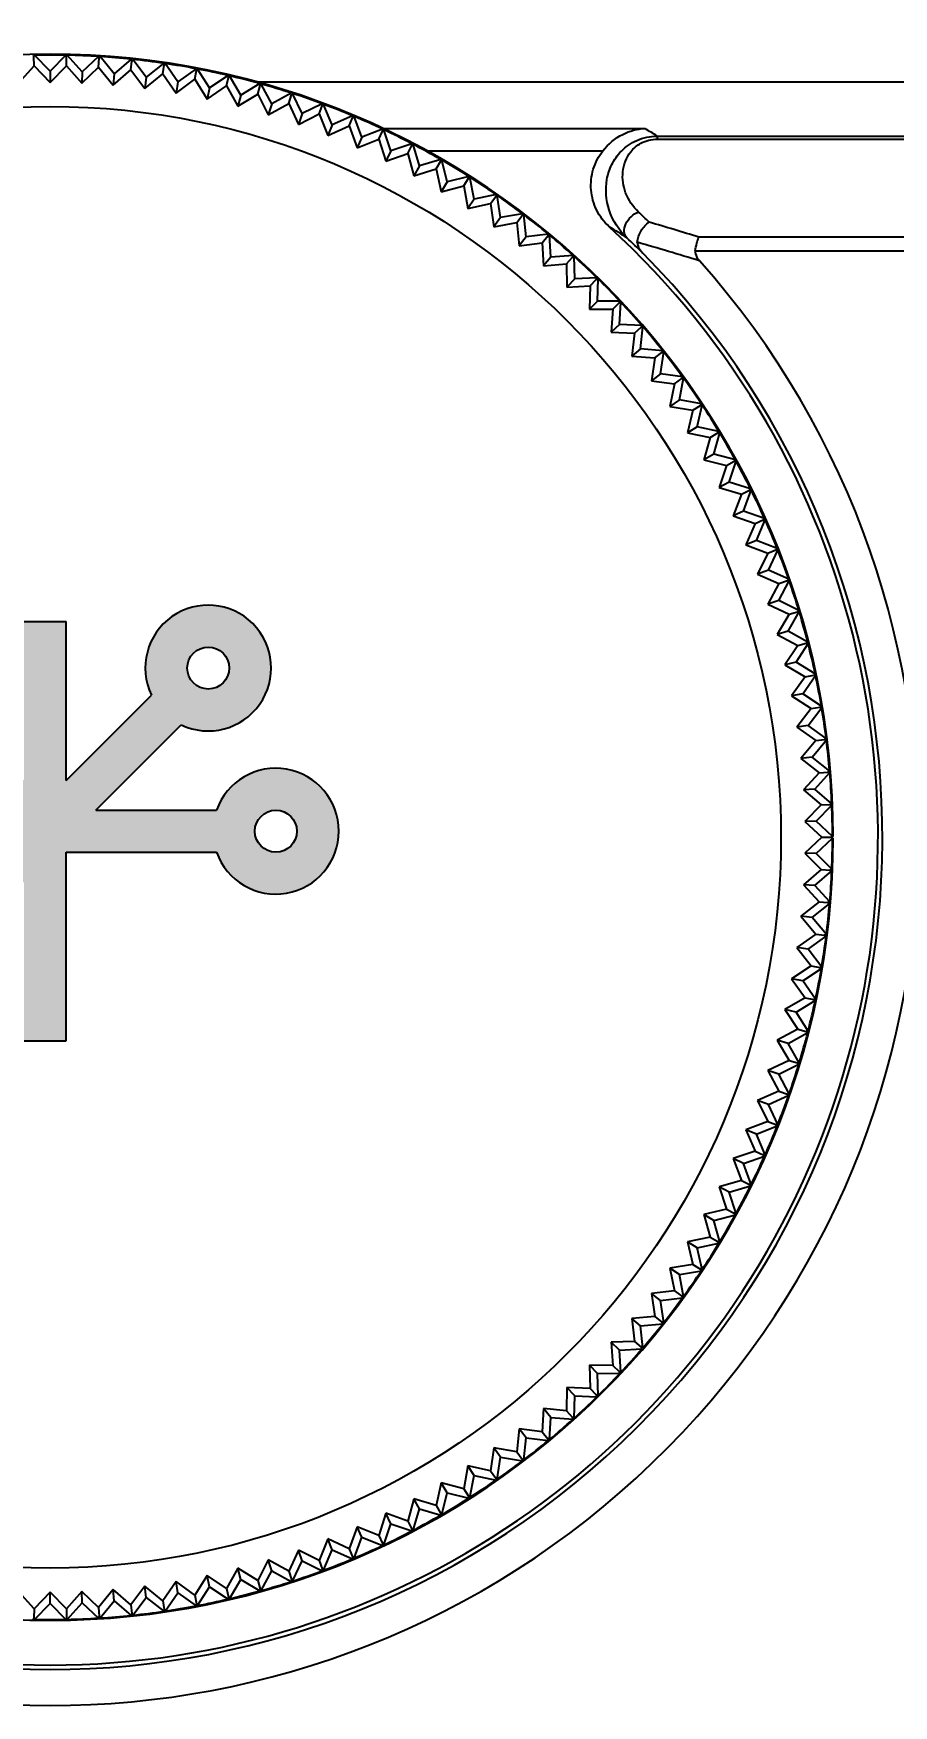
# Model space of a CAD drawing. Header units: millimetres. Extents: x 509 to 5579, y -1329 to 587.
# Drawn here: x 2361.34 to 2376.71, y -876.42 to -846.53 of the extents above; entities that cross this region are included whole.
import ezdxf

# ---------------------------------------------------------------- set-up
doc = ezdxf.new("R2010")
doc.units = ezdxf.units.MM
doc.header["$PDMODE"] = 3
doc.header["$PDSIZE"] = 1
doc.layers.get('0').update_dxf_attribs({"linetype": 'CONTINUOUS'})
doc.layers.get('Defpoints').update_dxf_attribs({"linetype": 'CONTINUOUS'})
doc.layers.add('Dim', color=1, linetype='CONTINUOUS')
doc.styles.add('OMI-1', font='arial.ttf', dxfattribs={"oblique": 1})
doc.dimstyles.new('1', dxfattribs={"dimtxt": 4, "dimasz": 2.5, "dimexe": 0.8, "dimexo": 0.3, "dimgap": 0.5, "dimtad": 1, "dimtoh": 1, "dimdec": 1, "dimzin": 0, "dimdsep": 46, "dimtxsty": 'OMI-1', "dimcen": 0, "dimclrd": 256, "dimclre": 256, "dimclrt": 256, "dimadec": 0, "dimazin": 0, "dimtfac": 0.8, "dimtdec": 1, "dimtix": 1, "dimtmove": 0, "dimatfit": 3, "dimfxl": 1, "dimtolj": 1, "dimtzin": 0, "dimarcsym": 0})

# ---------------------------------------------------------------- blocks, each defined once
blk = doc.blocks.new('*D4319')
at = {"layer": 'Defpoints', "color": 0}
for p in [(2198.735, -836.856), (2198.735, -859.34), (2410.735, -859.34)]:
    blk.add_point(p, dxfattribs=at)
at = {"layer": 'Dim', "lineweight": -2}
for p, q in [((2198.735, -859.04), (2198.735, -836.056)), ((2410.735, -859.04), (2410.735, -836.056)), ((2408.235, -836.856), (2201.235, -836.856))]:
    blk.add_line(p, q, dxfattribs=at)
at = {"layer": 'Dim'}
for points in [[(2201.235, -836.439), (2201.235, -837.272), (2198.735, -836.856)], [(2408.235, -837.272), (2408.235, -836.439), (2410.735, -836.856)]]:
    blk.add_solid(points, dxfattribs=at)
at = {"layer": 'Dim', "insert": (2304.735, -834.313), "char_height": 4, "attachment_point": 5, "style": 'OMI-1'}
blk.add_mtext('\\A1;212.00', dxfattribs=at)
blk = doc.blocks.new('*D4320')
at = {"layer": 'Defpoints', "color": 0}
for p in [(2416.735, -826.196), (2192.735, -857.901), (2416.735, -857.901)]:
    blk.add_point(p, dxfattribs=at)
at = {"layer": 'Dim', "lineweight": -2}
for p, q in [((2192.735, -857.601), (2192.735, -825.396)), ((2416.735, -857.601), (2416.735, -825.396)), ((2195.235, -826.196), (2414.235, -826.196))]:
    blk.add_line(p, q, dxfattribs=at)
at = {"layer": 'Dim'}
for points in [[(2195.235, -825.78), (2195.235, -826.613), (2192.735, -826.196)], [(2414.235, -826.613), (2414.235, -825.78), (2416.735, -826.196)]]:
    blk.add_solid(points, dxfattribs=at)
at = {"layer": 'Dim', "insert": (2304.735, -823.654), "char_height": 4, "attachment_point": 5, "style": 'OMI-1'}
blk.add_mtext('\\A1;224.00', dxfattribs=at)

msp = doc.modelspace()

# ---------------------------------------------------------------- hatches: boundary and pattern name
h = msp.add_hatch(color=256)
h.dxf.hatch_style = 1
h.paths.add_polyline_path([(2361.92, -859.887), (2361.92, -857.042), (2361.17, -857.042), (2361.17, -859.887), (2358.835, -857.552), (2358.835, -860.417), (2357.73, -860.417, 5.828427), (2357.73, -861.167), (2358.835, -861.167), (2358.835, -864.032), (2361.17, -861.697), (2361.17, -864.542), (2361.92, -864.542), (2361.92, -861.167), (2364.609, -861.167, 5.828427), (2364.609, -860.417), (2362.45, -860.417), (2363.977, -858.89, 5.828427), (2363.446, -858.36), (2361.92, -859.887)], is_closed=False)
h.paths.add_polyline_path([(2364.461, -857.5, 1), (2364.461, -858.25, 1), (2364.461, -857.5, 1)], is_closed=False, flags=16)
h.paths.add_polyline_path([(2365.67, -860.417, 1), (2365.67, -861.167, 1), (2365.67, -860.417, 1)], is_closed=False, flags=16)
h.paths.add_polyline_path([(2359.585, -862.222), (2359.585, -859.363), (2361.014, -860.792), (2359.585, -862.222)], is_closed=False, flags=16)
h.paths.add_polyline_path([(2356.67, -860.417, 1), (2356.67, -861.167, 1), (2356.67, -860.417, 1)], is_closed=False, flags=16)

# ---------------------------------------------------------------- linework, layer by layer
at = {"color": 7, "linetype": 'Continuous'}
for p, q in [((2361.329, -846.919), (2361.343, -846.949)), ((2361.343, -846.949), (2361.355, -846.918)), ((2361.635, -847.201), (2361.355, -846.918)), ((2361.915, -846.918), (2361.635, -847.201)), ((2361.927, -846.949), (2361.915, -846.918)), ((2361.927, -846.949), (2361.941, -846.919)), ((2362.209, -847.213), (2361.941, -846.919)), ((2362.5, -846.942), (2362.209, -847.213)), ((2362.5, -846.942), (2362.511, -846.974)), ((2362.511, -846.974), (2362.527, -846.944)), ((2362.782, -847.249), (2362.527, -846.944)), ((2361.07, -847.419), (2361.346, -847.107)), ((2361.346, -847.107), (2361.343, -846.949)), ((2361.346, -847.107), (2361.635, -847.408)), ((2361.635, -847.408), (2361.924, -847.107)), ((2361.635, -847.201), (2361.635, -847.408)), ((2361.924, -847.107), (2361.927, -846.949)), ((2361.924, -847.107), (2362.2, -847.419)), ((2362.2, -847.419), (2362.501, -847.131)), ((2362.209, -847.213), (2362.2, -847.419)), ((2362.501, -847.131), (2362.511, -846.974)), ((2362.501, -847.131), (2362.764, -847.455)), ((2362.764, -847.455), (2363.077, -847.179)), ((2363.084, -846.99), (2362.782, -847.249)), ((2363.077, -847.179), (2363.094, -847.022)), ((2363.077, -847.179), (2363.326, -847.514)), ((2363.084, -846.99), (2363.094, -847.022)), ((2363.094, -847.022), (2363.11, -846.993)), ((2363.352, -847.309), (2363.11, -846.993)), ((2363.665, -847.063), (2363.352, -847.309)), ((2363.651, -847.252), (2363.674, -847.096)), ((2363.665, -847.063), (2363.674, -847.096)), ((2363.674, -847.096), (2363.691, -847.067)), ((2363.92, -847.393), (2363.691, -847.067)), ((2364.243, -847.16), (2363.92, -847.393)), ((2364.22, -847.348), (2364.25, -847.193)), ((2364.243, -847.16), (2364.25, -847.193)), ((2364.25, -847.193), (2364.269, -847.165)), ((2364.484, -847.501), (2364.269, -847.165)), ((2362.782, -847.249), (2362.764, -847.455)), ((2363.326, -847.514), (2363.651, -847.252)), ((2363.352, -847.309), (2363.326, -847.514)), ((2363.651, -847.252), (2363.885, -847.597)), ((2363.885, -847.597), (2364.22, -847.348)), ((2363.92, -847.393), (2363.885, -847.597)), ((2364.22, -847.348), (2364.441, -847.702)), ((2364.441, -847.702), (2364.786, -847.468)), ((2364.484, -847.501), (2364.441, -847.702)), ((2364.816, -847.282), (2364.484, -847.501)), ((2364.786, -847.468), (2364.822, -847.315)), ((2364.786, -847.468), (2364.991, -847.832)), ((2364.816, -847.282), (2364.822, -847.315)), ((2364.822, -847.315), (2364.842, -847.288)), ((2365.042, -847.632), (2364.842, -847.288)), ((2365.384, -847.427), (2365.042, -847.632)), ((2365.346, -847.612), (2365.388, -847.46)), ((2365.384, -847.427), (2365.388, -847.46)), ((2365.388, -847.46), (2365.409, -847.434)), ((2365.595, -847.786), (2365.409, -847.434)), ((2364.991, -847.832), (2365.346, -847.612)), ((2365.042, -847.632), (2364.991, -847.832)), ((2365.346, -847.612), (2365.535, -847.984)), ((2365.535, -847.984), (2365.899, -847.779)), ((2365.595, -847.786), (2365.535, -847.984)), ((2365.944, -847.596), (2365.595, -847.786)), ((2365.899, -847.779), (2365.948, -847.629)), ((2365.899, -847.779), (2366.073, -848.158)), ((2365.944, -847.596), (2365.948, -847.629)), ((2365.948, -847.629), (2365.97, -847.604)), ((2366.141, -847.963), (2365.97, -847.604)), ((2366.498, -847.788), (2366.141, -847.963)), ((2366.445, -847.969), (2366.5, -847.821)), ((2366.498, -847.788), (2366.5, -847.821)), ((2366.5, -847.821), (2366.523, -847.797)), ((2366.678, -848.163), (2366.523, -847.797)), ((2366.141, -847.963), (2366.073, -848.158)), ((2366.073, -848.158), (2366.445, -847.969)), ((2366.445, -847.969), (2366.602, -848.355)), ((2367.043, -848.003), (2366.678, -848.163)), ((2366.982, -848.182), (2367.043, -848.036)), ((2367.043, -848.003), (2367.043, -848.036)), ((2367.043, -848.036), (2367.067, -848.013)), ((2367.207, -848.386), (2367.067, -848.013)), ((2366.678, -848.163), (2366.602, -848.355)), ((2366.602, -848.355), (2366.982, -848.182)), ((2366.982, -848.182), (2367.123, -848.574)), ((2367.207, -848.386), (2367.123, -848.574)), ((2367.123, -848.574), (2367.51, -848.417)), ((2367.578, -848.241), (2367.207, -848.386)), ((2367.51, -848.417), (2367.577, -848.274)), ((2367.51, -848.417), (2367.635, -848.815)), ((2367.578, -848.241), (2367.577, -848.274)), ((2367.577, -848.274), (2367.602, -848.252)), ((2367.581, -848.228), (2372.271, -848.228)), ((2367.727, -848.63), (2367.602, -848.252)), ((2372.488, -848.366), (2372.488, -848.42)), ((2367.727, -848.63), (2367.635, -848.815)), ((2367.635, -848.815), (2368.027, -848.674)), ((2368.103, -848.501), (2367.727, -848.63)), ((2368.027, -848.674), (2368.101, -848.534)), ((2368.027, -848.674), (2368.136, -849.077)), ((2368.103, -848.501), (2368.101, -848.534)), ((2368.101, -848.534), (2368.127, -848.513)), ((2368.235, -848.896), (2368.127, -848.513)), ((2368.362, -848.628), (2371.517, -848.628)), ((2368.235, -848.896), (2368.136, -849.077)), ((2368.136, -849.077), (2368.534, -848.952)), ((2368.617, -848.782), (2368.235, -848.896)), ((2368.534, -848.952), (2368.613, -848.816)), ((2368.534, -848.952), (2368.625, -849.359)), ((2368.617, -848.782), (2368.613, -848.816)), ((2368.613, -848.816), (2368.64, -848.796)), ((2368.732, -849.183), (2368.64, -848.796)), ((2368.732, -849.183), (2368.625, -849.359)), ((2368.625, -849.359), (2369.028, -849.252)), ((2369.118, -849.085), (2368.732, -849.183)), ((2369.028, -849.252), (2369.113, -849.118)), ((2369.028, -849.252), (2369.102, -849.662)), ((2369.118, -849.085), (2369.113, -849.118)), ((2369.113, -849.118), (2369.14, -849.1)), ((2369.217, -849.49), (2369.14, -849.1)), ((2369.217, -849.49), (2369.102, -849.662)), ((2369.102, -849.662), (2369.509, -849.572)), ((2369.606, -849.409), (2369.217, -849.49)), ((2369.509, -849.572), (2369.6, -849.442)), ((2369.509, -849.572), (2369.566, -849.985)), ((2369.606, -849.409), (2369.6, -849.442)), ((2369.6, -849.442), (2369.628, -849.424)), ((2369.688, -849.818), (2369.628, -849.424)), ((2369.688, -849.818), (2369.566, -849.985)), ((2369.566, -849.985), (2369.977, -849.911)), ((2370.081, -849.753), (2369.688, -849.818)), ((2369.977, -849.911), (2370.072, -849.785)), ((2369.977, -849.911), (2370.017, -850.326)), ((2370.081, -849.753), (2370.072, -849.785)), ((2370.072, -849.785), (2370.102, -849.769)), ((2370.145, -850.165), (2370.102, -849.769)), ((2370.145, -850.165), (2370.017, -850.326)), ((2370.54, -850.116), (2370.145, -850.165)), ((2370.43, -850.27), (2370.531, -850.149)), ((2370.54, -850.116), (2370.531, -850.149)), ((2370.531, -850.149), (2370.56, -850.133)), ((2370.587, -850.53), (2370.56, -850.133)), ((2370.017, -850.326), (2370.43, -850.27)), ((2370.43, -850.27), (2370.452, -850.687)), ((2370.587, -850.53), (2370.452, -850.687)), ((2370.984, -850.499), (2370.587, -850.53)), ((2370.867, -850.648), (2370.973, -850.53)), ((2370.984, -850.499), (2370.973, -850.53)), ((2370.973, -850.53), (2371.003, -850.516)), ((2371.013, -850.914), (2371.003, -850.516)), ((2370.452, -850.687), (2370.867, -850.648)), ((2370.867, -850.648), (2370.872, -851.065)), ((2371.013, -850.914), (2370.872, -851.065)), ((2370.872, -851.065), (2371.289, -851.043)), ((2371.411, -850.899), (2371.013, -850.914)), ((2371.289, -851.043), (2371.276, -851.46)), ((2371.289, -851.043), (2371.399, -850.931)), ((2371.411, -850.899), (2371.399, -850.931)), ((2371.399, -850.931), (2371.43, -850.918)), ((2371.423, -851.316), (2371.43, -850.918)), ((2371.423, -851.316), (2371.276, -851.46)), ((2371.821, -851.318), (2371.423, -851.316)), ((2371.693, -851.456), (2371.808, -851.348)), ((2371.821, -851.318), (2371.808, -851.348)), ((2371.808, -851.348), (2371.84, -851.337)), ((2371.816, -851.734), (2371.84, -851.337)), ((2371.276, -851.46), (2371.693, -851.456)), ((2371.693, -851.456), (2371.663, -851.872)), ((2371.816, -851.734), (2371.663, -851.872)), ((2371.663, -851.872), (2372.08, -851.886)), ((2372.214, -851.752), (2371.816, -851.734)), ((2372.08, -851.886), (2372.032, -852.3)), ((2372.08, -851.886), (2372.199, -851.783)), ((2372.191, -852.169), (2372.231, -851.773)), ((2372.214, -851.752), (2372.199, -851.783)), ((2372.199, -851.783), (2372.231, -851.773)), ((2372.191, -852.169), (2372.032, -852.3)), ((2372.032, -852.3), (2372.448, -852.331)), ((2372.588, -852.204), (2372.191, -852.169)), ((2372.448, -852.331), (2372.572, -852.233)), ((2372.548, -852.618), (2372.604, -852.224)), ((2372.588, -852.204), (2372.572, -852.233)), ((2372.572, -852.233), (2372.604, -852.224)), ((2372.448, -852.331), (2372.383, -852.743)), ((2372.548, -852.618), (2372.383, -852.743)), ((2372.942, -852.67), (2372.548, -852.618)), ((2372.383, -852.743), (2372.797, -852.791)), ((2372.797, -852.791), (2372.715, -853.2)), ((2372.797, -852.791), (2372.925, -852.699)), ((2372.885, -853.082), (2372.958, -852.691)), ((2372.942, -852.67), (2372.925, -852.699)), ((2372.925, -852.699), (2372.958, -852.691)), ((2372.885, -853.082), (2372.715, -853.2)), ((2372.715, -853.2), (2373.127, -853.266)), ((2373.277, -853.151), (2372.885, -853.082)), ((2373.127, -853.266), (2373.259, -853.179)), ((2373.202, -853.56), (2373.292, -853.173)), ((2373.277, -853.151), (2373.259, -853.179)), ((2373.259, -853.179), (2373.292, -853.173)), ((2373.127, -853.266), (2373.028, -853.671)), ((2373.202, -853.56), (2373.028, -853.671)), ((2373.028, -853.671), (2373.437, -853.754)), ((2373.591, -853.645), (2373.202, -853.56)), ((2373.437, -853.754), (2373.321, -854.154)), ((2373.437, -853.754), (2373.572, -853.672)), ((2373.5, -854.051), (2373.605, -853.667)), ((2373.591, -853.645), (2373.572, -853.672)), ((2373.572, -853.672), (2373.605, -853.667)), ((2373.5, -854.051), (2373.321, -854.154)), ((2373.321, -854.154), (2373.726, -854.254)), ((2373.726, -854.254), (2373.593, -854.65)), ((2373.593, -867.153), (2373.726, -867.548)), ((2373.726, -867.548), (2373.321, -867.648)), ((2373.5, -867.751), (2373.321, -867.648)), ((2373.321, -867.648), (2373.437, -868.049)), ((2373.605, -868.135), (2373.5, -867.751)), ((2373.437, -868.049), (2373.028, -868.132)), ((2373.202, -868.242), (2373.028, -868.132)), ((2373.028, -868.132), (2373.127, -868.537)), ((2373.202, -868.242), (2373.591, -868.158)), ((2373.437, -868.049), (2373.572, -868.13)), ((2373.605, -868.135), (2373.572, -868.13)), ((2373.572, -868.13), (2373.591, -868.158)), ((2373.292, -868.63), (2373.202, -868.242)), ((2373.127, -868.537), (2372.715, -868.602)), ((2372.885, -868.72), (2372.715, -868.602)), ((2372.715, -868.602), (2372.797, -869.011)), ((2372.885, -868.72), (2373.277, -868.652)), ((2372.958, -869.111), (2372.885, -868.72)), ((2373.127, -868.537), (2373.259, -868.624)), ((2373.292, -868.63), (2373.259, -868.624)), ((2373.259, -868.624), (2373.277, -868.652)), ((2372.797, -869.011), (2372.383, -869.06)), ((2372.548, -869.184), (2372.383, -869.06)), ((2372.383, -869.06), (2372.448, -869.471)), ((2372.797, -869.011), (2372.925, -869.104)), ((2372.548, -869.184), (2372.942, -869.133)), ((2372.604, -869.578), (2372.548, -869.184)), ((2372.958, -869.111), (2372.925, -869.104)), ((2372.925, -869.104), (2372.942, -869.133)), ((2372.448, -869.471), (2372.032, -869.502)), ((2372.191, -869.634), (2372.032, -869.502)), ((2372.032, -869.502), (2372.08, -869.917)), ((2372.191, -869.634), (2372.588, -869.599)), ((2372.231, -870.03), (2372.191, -869.634)), ((2372.448, -869.471), (2372.572, -869.57)), ((2372.604, -869.578), (2372.572, -869.57)), ((2372.572, -869.57), (2372.588, -869.599)), ((2372.08, -869.917), (2371.663, -869.93)), ((2371.816, -870.068), (2371.663, -869.93)), ((2371.663, -869.93), (2371.693, -870.346)), ((2372.08, -869.917), (2372.199, -870.02)), ((2371.816, -870.068), (2372.214, -870.05)), ((2371.84, -870.466), (2371.816, -870.068)), ((2372.231, -870.03), (2372.199, -870.02)), ((2372.199, -870.02), (2372.214, -870.05)), ((2371.423, -870.487), (2371.276, -870.342)), ((2371.693, -870.346), (2371.276, -870.342)), ((2371.276, -870.342), (2371.289, -870.759)), ((2371.423, -870.487), (2371.821, -870.485)), ((2371.43, -870.885), (2371.423, -870.487)), ((2371.693, -870.346), (2371.808, -870.454)), ((2371.84, -870.466), (2371.808, -870.454)), ((2371.808, -870.454), (2371.821, -870.485)), ((2370.872, -870.738), (2370.867, -871.155)), ((2371.013, -870.888), (2370.872, -870.738)), ((2371.289, -870.759), (2370.872, -870.738)), ((2371.289, -870.759), (2371.399, -870.872)), ((2370.452, -871.116), (2370.43, -871.532)), ((2370.587, -871.272), (2370.452, -871.116)), ((2370.867, -871.155), (2370.452, -871.116)), ((2370.867, -871.155), (2370.973, -871.272)), ((2371.003, -871.286), (2371.013, -870.888)), ((2371.013, -870.888), (2371.411, -870.903)), ((2371.43, -870.885), (2371.399, -870.872)), ((2371.399, -870.872), (2371.411, -870.903)), ((2370.56, -871.669), (2370.587, -871.272)), ((2370.587, -871.272), (2370.984, -871.304)), ((2371.003, -871.286), (2370.973, -871.272)), ((2370.973, -871.272), (2370.984, -871.304)), ((2370.017, -871.476), (2369.977, -871.891)), ((2370.145, -871.638), (2370.017, -871.476)), ((2370.43, -871.532), (2370.017, -871.476)), ((2370.102, -872.034), (2370.145, -871.638)), ((2370.145, -871.638), (2370.54, -871.686)), ((2370.43, -871.532), (2370.531, -871.654)), ((2370.56, -871.669), (2370.531, -871.654)), ((2370.531, -871.654), (2370.54, -871.686)), ((2369.566, -871.818), (2369.509, -872.231)), ((2369.688, -871.985), (2369.566, -871.818)), ((2369.977, -871.891), (2369.566, -871.818)), ((2369.628, -872.378), (2369.688, -871.985)), ((2369.688, -871.985), (2370.081, -872.05)), ((2369.977, -871.891), (2370.072, -872.017)), ((2370.102, -872.034), (2370.072, -872.017)), ((2370.072, -872.017), (2370.081, -872.05)), ((2369.102, -872.14), (2369.028, -872.551)), ((2369.217, -872.312), (2369.102, -872.14)), ((2369.509, -872.231), (2369.102, -872.14)), ((2369.14, -872.703), (2369.217, -872.312)), ((2369.217, -872.312), (2369.606, -872.393)), ((2369.509, -872.231), (2369.6, -872.361)), ((2368.625, -872.443), (2368.534, -872.85)), ((2368.732, -872.62), (2368.625, -872.443)), ((2369.028, -872.551), (2368.625, -872.443)), ((2368.64, -873.007), (2368.732, -872.62)), ((2368.732, -872.62), (2369.118, -872.717)), ((2369.028, -872.551), (2369.113, -872.684)), ((2369.628, -872.378), (2369.6, -872.361)), ((2369.6, -872.361), (2369.606, -872.393)), ((2368.136, -872.726), (2368.027, -873.129)), ((2368.127, -873.29), (2368.235, -872.907)), ((2368.235, -872.907), (2368.136, -872.726)), ((2368.534, -872.85), (2368.136, -872.726)), ((2368.235, -872.907), (2368.617, -873.02)), ((2368.534, -872.85), (2368.613, -872.987)), ((2369.14, -872.703), (2369.113, -872.684)), ((2369.113, -872.684), (2369.118, -872.717)), ((2367.123, -873.228), (2366.982, -873.621)), ((2367.207, -873.417), (2367.123, -873.228)), ((2367.51, -873.386), (2367.123, -873.228)), ((2367.635, -872.988), (2367.51, -873.386)), ((2367.602, -873.551), (2367.727, -873.173)), ((2367.727, -873.173), (2367.635, -872.988)), ((2368.027, -873.129), (2367.635, -872.988)), ((2367.727, -873.173), (2368.103, -873.302)), ((2368.027, -873.129), (2368.101, -873.269)), ((2368.64, -873.007), (2368.613, -872.987)), ((2368.613, -872.987), (2368.617, -873.02)), ((2366.602, -873.447), (2366.445, -873.833)), ((2366.678, -873.639), (2366.602, -873.447)), ((2366.982, -873.621), (2366.602, -873.447)), ((2367.067, -873.789), (2367.207, -873.417)), ((2367.207, -873.417), (2367.578, -873.562)), ((2367.51, -873.386), (2367.577, -873.528)), ((2367.602, -873.551), (2367.577, -873.528)), ((2367.577, -873.528), (2367.578, -873.562)), ((2368.127, -873.29), (2368.101, -873.269)), ((2368.101, -873.269), (2368.103, -873.302)), ((2365.535, -873.819), (2365.346, -874.19)), ((2365.595, -874.017), (2365.535, -873.819)), ((2365.899, -874.023), (2365.535, -873.819)), ((2366.073, -873.644), (2365.899, -874.023)), ((2365.97, -874.199), (2366.141, -873.839)), ((2366.141, -873.839), (2366.073, -873.644)), ((2366.445, -873.833), (2366.073, -873.644)), ((2366.141, -873.839), (2366.498, -874.015)), ((2366.445, -873.833), (2366.5, -873.981)), ((2366.523, -874.006), (2366.678, -873.639)), ((2366.678, -873.639), (2367.043, -873.8)), ((2366.982, -873.621), (2367.043, -873.766)), ((2367.067, -873.789), (2367.043, -873.766)), ((2367.043, -873.766), (2367.043, -873.8)), ((2364.441, -874.1), (2364.22, -874.454)), ((2364.484, -874.302), (2364.441, -874.1)), ((2364.786, -874.334), (2364.441, -874.1)), ((2364.991, -873.971), (2364.786, -874.334)), ((2365.042, -874.171), (2364.991, -873.971)), ((2365.346, -874.19), (2364.991, -873.971)), ((2365.409, -874.369), (2365.595, -874.017)), ((2365.595, -874.017), (2365.944, -874.207)), ((2365.899, -874.023), (2365.948, -874.174)), ((2366.5, -873.981), (2366.498, -874.015)), ((2366.523, -874.006), (2366.5, -873.981)), ((2361.346, -874.696), (2361.07, -874.383)), ((2361.635, -874.395), (2361.346, -874.696)), ((2361.635, -874.601), (2361.635, -874.395)), ((2361.924, -874.696), (2361.635, -874.395)), ((2362.2, -874.383), (2361.924, -874.696)), ((2362.209, -874.589), (2362.2, -874.383)), ((2362.501, -874.671), (2362.2, -874.383)), ((2362.764, -874.348), (2362.501, -874.671)), ((2362.782, -874.553), (2362.764, -874.348)), ((2363.077, -874.623), (2362.764, -874.348)), ((2363.326, -874.289), (2363.077, -874.623)), ((2363.352, -874.493), (2363.326, -874.289)), ((2363.651, -874.551), (2363.326, -874.289)), ((2363.885, -874.206), (2363.651, -874.551)), ((2363.691, -874.735), (2363.92, -874.409)), ((2363.92, -874.409), (2363.885, -874.206)), ((2364.22, -874.454), (2363.885, -874.206)), ((2363.92, -874.409), (2364.243, -874.642)), ((2364.269, -874.637), (2364.484, -874.302)), ((2364.484, -874.302), (2364.816, -874.521)), ((2364.786, -874.334), (2364.822, -874.488)), ((2364.842, -874.515), (2365.042, -874.171)), ((2365.042, -874.171), (2365.384, -874.376)), ((2365.346, -874.19), (2365.388, -874.343)), ((2365.388, -874.343), (2365.384, -874.376)), ((2365.409, -874.369), (2365.388, -874.343)), ((2365.948, -874.174), (2365.944, -874.207)), ((2365.97, -874.199), (2365.948, -874.174)), ((2361.346, -874.696), (2361.343, -874.854)), ((2361.355, -874.885), (2361.635, -874.601)), ((2361.635, -874.601), (2361.915, -874.885)), ((2361.924, -874.696), (2361.927, -874.854)), ((2361.941, -874.884), (2362.209, -874.589)), ((2362.209, -874.589), (2362.5, -874.861)), ((2362.501, -874.671), (2362.511, -874.829)), ((2362.527, -874.859), (2362.782, -874.553)), ((2362.782, -874.553), (2363.084, -874.812)), ((2363.077, -874.623), (2363.094, -874.78)), ((2363.11, -874.809), (2363.352, -874.493)), ((2363.352, -874.493), (2363.665, -874.739)), ((2363.651, -874.551), (2363.674, -874.707)), ((2363.674, -874.707), (2363.665, -874.739)), ((2363.691, -874.735), (2363.674, -874.707)), ((2364.22, -874.454), (2364.25, -874.609)), ((2364.25, -874.609), (2364.243, -874.642)), ((2364.269, -874.637), (2364.25, -874.609)), ((2364.822, -874.488), (2364.816, -874.521)), ((2364.842, -874.515), (2364.822, -874.488)), ((2361.343, -874.854), (2361.329, -874.884)), ((2361.355, -874.885), (2361.343, -874.854)), ((2361.927, -874.854), (2361.915, -874.885)), ((2361.941, -874.884), (2361.927, -874.854)), ((2362.511, -874.829), (2362.5, -874.861)), ((2362.527, -874.859), (2362.511, -874.829)), ((2363.094, -874.78), (2363.084, -874.812)), ((2363.11, -874.809), (2363.094, -874.78))]:
    msp.add_line(p, q, dxfattribs=at)
at = {"linetype": 'Continuous'}
for p, q in [((2401.735, -847.401), (2365.33, -847.401)), ((2400.237, -847.401), (2365.33, -847.401)), ((2372.488, -848.366), (2386.611, -848.366)), ((2372.488, -848.42), (2386.611, -848.42)), ((2384.12, -850.172), (2373.232, -850.172)), ((2373.169, -850.418), (2384.321, -850.418)), ((2373.885, -854.152), (2373.5, -854.051)), ((2373.726, -854.254), (2373.864, -854.178)), ((2373.776, -854.554), (2373.898, -854.175)), ((2373.885, -854.152), (2373.864, -854.178)), ((2373.864, -854.178), (2373.898, -854.175)), ((2373.776, -854.554), (2373.593, -854.65)), ((2373.593, -854.65), (2373.994, -854.766)), ((2374.157, -854.671), (2373.776, -854.554)), ((2373.994, -854.766), (2374.135, -854.696)), ((2374.031, -855.068), (2374.168, -854.694)), ((2374.157, -854.671), (2374.135, -854.696)), ((2374.135, -854.696), (2374.168, -854.694)), ((2373.994, -854.766), (2373.845, -855.156)), ((2374.031, -855.068), (2373.845, -855.156)), ((2373.845, -855.156), (2374.24, -855.289)), ((2374.407, -855.201), (2374.031, -855.068)), ((2374.24, -855.289), (2374.074, -855.672)), ((2374.24, -855.289), (2374.384, -855.225)), ((2374.265, -855.592), (2374.417, -855.225)), ((2374.407, -855.201), (2374.384, -855.225)), ((2374.384, -855.225), (2374.417, -855.225)), ((2374.265, -855.592), (2374.074, -855.672)), ((2374.634, -855.74), (2374.265, -855.592)), ((2374.074, -855.672), (2374.464, -855.822)), ((2374.464, -855.822), (2374.282, -856.198)), ((2374.464, -855.822), (2374.61, -855.764)), ((2374.476, -856.126), (2374.644, -855.765)), ((2374.634, -855.74), (2374.61, -855.764)), ((2374.61, -855.764), (2374.644, -855.765)), ((2374.476, -856.126), (2374.282, -856.198)), ((2374.282, -856.198), (2374.665, -856.364)), ((2374.839, -856.289), (2374.476, -856.126)), ((2374.665, -856.364), (2374.468, -856.732)), ((2374.665, -856.364), (2374.814, -856.312)), ((2374.665, -856.668), (2374.848, -856.314)), ((2374.839, -856.289), (2374.814, -856.312)), ((2374.814, -856.312), (2374.848, -856.314)), ((2374.665, -856.668), (2374.468, -856.732)), ((2374.468, -856.732), (2374.844, -856.913)), ((2375.02, -856.846), (2374.665, -856.668)), ((2374.844, -856.913), (2374.632, -857.273)), ((2374.83, -857.217), (2375.028, -856.872)), ((2374.844, -856.913), (2374.995, -856.868)), ((2375.02, -856.846), (2374.995, -856.868)), ((2374.995, -856.868), (2375.028, -856.872)), ((2374.83, -857.217), (2374.632, -857.273)), ((2374.632, -857.273), (2374.999, -857.47)), ((2375.178, -857.41), (2374.83, -857.217)), ((2374.999, -857.47), (2374.772, -857.82)), ((2374.973, -857.773), (2375.185, -857.436)), ((2374.999, -857.47), (2375.152, -857.431)), ((2375.178, -857.41), (2375.152, -857.431)), ((2375.152, -857.431), (2375.185, -857.436)), ((2374.973, -857.773), (2374.772, -857.82)), ((2374.772, -857.82), (2375.131, -858.033)), ((2375.313, -857.98), (2374.973, -857.773)), ((2375.092, -858.334), (2375.318, -858.006)), ((2375.131, -858.033), (2375.285, -858)), ((2375.313, -857.98), (2375.285, -858)), ((2375.285, -858), (2375.318, -858.006)), ((2375.131, -858.033), (2374.89, -858.373)), ((2375.092, -858.334), (2374.89, -858.373)), ((2374.89, -858.373), (2375.239, -858.6)), ((2375.239, -858.6), (2374.984, -858.93)), ((2375.423, -858.556), (2375.092, -858.334)), ((2375.188, -858.9), (2375.428, -858.582)), ((2375.239, -858.6), (2375.395, -858.574)), ((2375.423, -858.556), (2375.395, -858.574)), ((2375.395, -858.574), (2375.428, -858.582)), ((2375.188, -858.9), (2374.984, -858.93)), ((2375.509, -859.135), (2375.188, -858.9)), ((2374.984, -858.93), (2375.324, -859.172)), ((2375.324, -859.172), (2375.055, -859.491)), ((2375.26, -859.469), (2375.513, -859.161)), ((2375.324, -859.172), (2375.48, -859.152)), ((2375.509, -859.135), (2375.48, -859.152)), ((2375.48, -859.152), (2375.513, -859.161)), ((2375.26, -859.469), (2375.055, -859.491)), ((2375.055, -859.491), (2375.384, -859.747)), ((2375.571, -859.718), (2375.26, -859.469)), ((2375.384, -859.747), (2375.102, -860.054)), ((2375.308, -860.041), (2375.573, -859.744)), ((2375.384, -859.747), (2375.541, -859.734)), ((2375.571, -859.718), (2375.541, -859.734)), ((2375.541, -859.734), (2375.573, -859.744)), ((2375.308, -860.041), (2375.102, -860.054)), ((2375.102, -860.054), (2375.42, -860.323)), ((2375.608, -860.302), (2375.308, -860.041)), ((2375.42, -860.323), (2375.126, -860.619)), ((2375.332, -860.614), (2375.609, -860.329)), ((2375.42, -860.323), (2375.578, -860.317)), ((2375.608, -860.302), (2375.578, -860.317)), ((2375.578, -860.317), (2375.609, -860.329)), ((2375.332, -860.614), (2375.126, -860.619)), ((2375.126, -860.619), (2375.432, -860.901)), ((2375.621, -860.888), (2375.332, -860.614)), ((2375.432, -860.901), (2375.126, -861.184)), ((2375.332, -861.188), (2375.621, -860.915)), ((2375.432, -860.901), (2375.635, -860.901)), ((2375.332, -861.188), (2375.126, -861.184)), ((2375.126, -861.184), (2375.42, -861.479)), ((2375.609, -861.474), (2375.332, -861.188)), ((2375.42, -861.479), (2375.102, -861.749)), ((2375.308, -861.762), (2375.608, -861.5)), ((2375.42, -861.479), (2375.578, -861.486)), ((2375.609, -861.474), (2375.578, -861.486)), ((2375.578, -861.486), (2375.608, -861.5)), ((2375.308, -861.762), (2375.102, -861.749)), ((2375.102, -861.749), (2375.384, -862.056)), ((2375.573, -862.058), (2375.308, -861.762)), ((2375.384, -862.056), (2375.055, -862.312)), ((2375.26, -862.333), (2375.571, -862.085)), ((2375.384, -862.056), (2375.541, -862.069)), ((2375.573, -862.058), (2375.541, -862.069)), ((2375.541, -862.069), (2375.571, -862.085)), ((2375.26, -862.333), (2375.055, -862.312)), ((2375.055, -862.312), (2375.324, -862.631)), ((2375.513, -862.641), (2375.26, -862.333)), ((2375.324, -862.631), (2374.984, -862.872)), ((2375.188, -862.903), (2375.509, -862.667)), ((2375.324, -862.631), (2375.48, -862.65)), ((2375.513, -862.641), (2375.48, -862.65)), ((2375.48, -862.65), (2375.509, -862.667)), ((2375.188, -862.903), (2374.984, -862.872)), ((2374.984, -862.872), (2375.239, -863.202)), ((2375.428, -863.221), (2375.188, -862.903)), ((2375.239, -863.202), (2374.89, -863.43)), ((2375.092, -863.468), (2375.423, -863.247)), ((2375.239, -863.202), (2375.395, -863.229)), ((2375.428, -863.221), (2375.395, -863.229)), ((2375.395, -863.229), (2375.423, -863.247)), ((2375.092, -863.468), (2374.89, -863.43)), ((2374.89, -863.43), (2375.131, -863.77)), ((2375.318, -863.796), (2375.092, -863.468)), ((2375.131, -863.77), (2374.772, -863.983)), ((2374.973, -864.03), (2374.772, -863.983)), ((2374.772, -863.983), (2374.999, -864.333)), ((2374.973, -864.03), (2375.313, -863.822)), ((2375.131, -863.77), (2375.285, -863.803)), ((2375.318, -863.796), (2375.285, -863.803)), ((2375.285, -863.803), (2375.313, -863.822)), ((2375.185, -864.367), (2374.973, -864.03)), ((2374.999, -864.333), (2374.632, -864.53)), ((2374.83, -864.585), (2374.632, -864.53)), ((2374.632, -864.53), (2374.844, -864.889)), ((2374.83, -864.585), (2375.178, -864.392)), ((2374.999, -864.333), (2375.152, -864.372)), ((2375.185, -864.367), (2375.152, -864.372)), ((2375.152, -864.372), (2375.178, -864.392)), ((2375.028, -864.931), (2374.83, -864.585)), ((2374.844, -864.889), (2374.468, -865.071)), ((2374.665, -865.135), (2374.468, -865.071)), ((2374.468, -865.071), (2374.665, -865.439)), ((2374.665, -865.135), (2375.02, -864.956)), ((2374.848, -865.488), (2374.665, -865.135)), ((2374.844, -864.889), (2374.995, -864.935)), ((2375.028, -864.931), (2374.995, -864.935)), ((2374.995, -864.935), (2375.02, -864.956)), ((2374.665, -865.439), (2374.282, -865.605)), ((2374.665, -865.439), (2374.814, -865.491)), ((2374.476, -865.677), (2374.282, -865.605)), ((2374.282, -865.605), (2374.464, -865.98)), ((2374.476, -865.677), (2374.839, -865.513)), ((2374.644, -866.038), (2374.476, -865.677)), ((2374.848, -865.488), (2374.814, -865.491)), ((2374.814, -865.491), (2374.839, -865.513)), ((2374.464, -865.98), (2374.074, -866.13)), ((2374.265, -866.21), (2374.634, -866.062)), ((2374.464, -865.98), (2374.61, -866.039)), ((2374.644, -866.038), (2374.61, -866.039)), ((2374.61, -866.039), (2374.634, -866.062)), ((2374.265, -866.21), (2374.074, -866.13)), ((2374.074, -866.13), (2374.24, -866.513)), ((2374.417, -866.578), (2374.265, -866.21)), ((2374.24, -866.513), (2373.845, -866.647)), ((2374.031, -866.734), (2373.845, -866.647)), ((2373.845, -866.647), (2373.994, -867.036)), ((2374.031, -866.734), (2374.407, -866.602)), ((2374.24, -866.513), (2374.384, -866.577)), ((2374.417, -866.578), (2374.384, -866.577)), ((2374.384, -866.577), (2374.407, -866.602)), ((2374.168, -867.108), (2374.031, -866.734)), ((2373.994, -867.036), (2373.593, -867.153)), ((2373.776, -867.248), (2373.593, -867.153)), ((2373.776, -867.248), (2374.157, -867.132)), ((2373.898, -867.628), (2373.776, -867.248)), ((2373.994, -867.036), (2374.135, -867.106)), ((2374.168, -867.108), (2374.135, -867.106)), ((2374.135, -867.106), (2374.157, -867.132)), ((2373.726, -867.548), (2373.864, -867.624)), ((2373.5, -867.751), (2373.885, -867.651)), ((2373.898, -867.628), (2373.864, -867.624)), ((2373.864, -867.624), (2373.885, -867.651))]:
    msp.add_line(p, q, dxfattribs=at)
for p, q in [((2361.17, -857.042, -16.65), (2361.92, -857.042, -16.65)), ((2361.92, -859.887, -16.65), (2361.92, -857.042, -16.65)), ((2361.92, -859.887, -16.65), (2363.446, -858.36, -16.65)), ((2362.45, -860.417, -16.65), (2363.977, -858.89, -16.65)), ((2362.45, -860.417, -16.65), (2364.609, -860.417, -16.65)), ((2361.92, -864.542, -16.65), (2361.92, -861.167, -16.65)), ((2361.92, -861.167, -16.65), (2364.609, -861.167, -16.65)), ((2361.17, -864.542, -16.65), (2361.92, -864.542, -16.65))]:
    msp.add_line(p, q)
msp.add_circle((2361.635, -860.901), 13.065, dxfattribs=at)
for centre in [(2364.461, -857.875, -16.65), (2365.67, -860.792, -16.65)]:
    msp.add_circle(centre, 0.375)
for radius, start, end in [(14, 0.0556, 179.9444), (14.8, 132.4796, 47.5204), (14.879, 135.4068, 44.5932), (15.524, 138.4, 41.6001), (13.986, 28.8542, 31.1458), (13.986, 26.4542, 28.7458), (13.986, 24.0542, 26.3458), (13.986, 21.6542, 23.9458), (13.986, 19.2542, 21.5458), (13.986, 16.8542, 19.1458), (13.986, 14.4542, 16.7458), (13.986, 12.0542, 14.3458), (13.986, 9.6542, 11.9458), (13.986, 7.2542, 9.5458), (13.986, 4.8542, 7.1458), (13.986, 2.4542, 4.7458), (13.986, 0.0542, 2.3458), (14, 180.0556, 359.9444), (13.986, 357.6542, 359.9458), (13.986, 355.2542, 357.5458), (13.986, 352.8542, 355.1458), (13.986, 350.4542, 352.7458), (13.986, 348.0542, 350.3458), (13.986, 345.6542, 347.9458), (13.986, 343.2542, 345.5458), (13.986, 340.8542, 343.1458), (13.986, 338.4542, 340.7458), (13.986, 336.0542, 338.3458), (13.986, 333.6542, 335.9458), (13.986, 331.2542, 333.5458), (13.986, 328.8542, 331.1458)]:
    msp.add_arc((2361.635, -860.901), radius, start, end, dxfattribs=at)
at = {"color": 7, "linetype": 'Continuous'}
for centre, radius, start, end in [((2361.635, -860.901), 13.986, 88.8542, 91.1458), ((2361.635, -860.901), 13.986, 86.4542, 88.7458), ((2361.635, -860.901), 13.986, 84.0542, 86.3458), ((2361.635, -860.901), 13.986, 81.6542, 83.9458), ((2361.635, -860.901), 13.986, 79.2542, 81.5458), ((2361.635, -860.901), 13.986, 76.8542, 79.1458), ((2361.635, -860.901), 13.986, 74.4542, 76.7458), ((2361.635, -860.901), 13.986, 72.0542, 74.3458), ((2361.635, -860.901), 13.986, 69.6542, 71.9458), ((2361.635, -860.901), 13.986, 67.2542, 69.5458), ((2361.635, -860.901), 13.986, 64.8542, 67.1458), ((2361.635, -860.901), 13.986, 62.4542, 64.7458), ((2361.28, -865.728), 20.665, 57.1564, 57.8689), ((2361.635, -860.901), 13.986, 60.0542, 62.3458), ((2361.635, -860.901), 13.986, 57.6542, 59.9458), ((2361.635, -860.901), 13.986, 55.2542, 57.5458), ((2361.635, -860.901), 13.986, 52.8542, 55.1458), ((2361.635, -860.901), 13.986, 50.4542, 52.7458), ((2361.642, -861.026), 15.436, 46.1018, 47.0803), ((2358.052, -898.709), 50.855, 72.6331, 73.6764), ((2361.635, -860.901), 13.986, 48.0542, 50.3458), ((2361.313, -866.777), 19.708, 57.3473, 58.4313), ((2361.634, -861.281), 15.149, 45.6128, 47.0996), ((2361.635, -860.901), 13.986, 45.6542, 47.9458), ((2358.317, -898.697), 50.365, 72.7606, 74.0799), ((2361.635, -860.901), 13.986, 43.2542, 45.5458), ((2361.635, -860.901), 13.986, 40.8542, 43.1458), ((2361.635, -860.901), 13.986, 38.4542, 40.7458), ((2361.635, -860.901), 13.986, 36.0542, 38.3458), ((2361.635, -860.901), 13.986, 33.6542, 35.9458), ((2361.635, -860.901), 13.986, 31.2542, 33.5458), ((2361.635, -860.901), 13.986, 326.4542, 328.7458), ((2361.635, -860.901), 13.986, 324.0542, 326.3458), ((2361.635, -860.901), 13.986, 321.6542, 323.9458), ((2361.635, -860.901), 13.986, 319.2542, 321.5458), ((2361.635, -860.901), 13.986, 316.8542, 319.1458), ((2361.635, -860.901), 13.986, 314.4542, 316.7458), ((2361.635, -860.901), 13.986, 312.0542, 314.3458), ((2361.635, -860.901), 13.986, 309.6542, 311.9458), ((2361.635, -860.901), 13.986, 307.2542, 309.5458), ((2361.635, -860.901), 13.986, 304.8542, 307.1458), ((2361.635, -860.901), 13.986, 302.4542, 304.7458), ((2361.635, -860.901), 13.986, 300.0542, 302.3458), ((2361.635, -860.901), 13.986, 297.6542, 299.9458), ((2361.635, -860.901), 13.986, 295.2542, 297.5458), ((2361.635, -860.901), 13.986, 290.4542, 292.7458), ((2361.635, -860.901), 13.986, 292.8542, 295.1458), ((2361.635, -860.901), 13.986, 288.0542, 290.3458), ((2361.635, -860.901), 13.986, 283.2542, 285.5458), ((2361.635, -860.901), 13.986, 285.6542, 287.9458), ((2361.635, -860.901), 13.986, 276.0542, 278.3458), ((2361.635, -860.901), 13.986, 278.4542, 280.7458), ((2361.635, -860.901), 13.986, 280.8542, 283.1458), ((2361.635, -860.901), 13.986, 268.8542, 271.1458), ((2361.635, -860.901), 13.986, 271.2542, 273.5458), ((2361.635, -860.901), 13.986, 273.6542, 275.9458)]:
    msp.add_arc(centre, radius, start, end, dxfattribs=at)
for centre, start, end in [((2364.461, -857.875, -16.65), 244.4712, 205.5288), ((2365.67, -860.792, -16.65), 199.4712, 160.5288)]:
    msp.add_arc(centre, 1.125, start, end)
for points, knots in [([(2371.517, -848.628), (2371.613, -848.507), (2371.842, -848.312), (2372.133, -848.233), (2372.271, -848.228)], [0, 0, 0, 0, 0.527574, 1, 1, 1, 1]), ([(2371.946, -850.184), (2371.802, -850.049), (2371.589, -849.714), (2371.549, -849.224), (2371.665, -848.863), (2371.842, -848.611), (2372.123, -848.415), (2372.363, -848.366), (2372.488, -848.366)], [0, 0, 0, 0, 0.244246, 0.469763, 0.585063, 0.707867, 0.845201, 1, 1, 1, 1]), ([(2372.154, -849.722), (2372.052, -849.628), (2371.901, -849.399), (2371.841, -849), (2371.963, -848.668), (2372.205, -848.464), (2372.388, -848.42), (2372.488, -848.42)], [0, 0, 0, 0, 0.242516, 0.460351, 0.686602, 0.825152, 1, 1, 1, 1]), ([(2371.63, -849.986), (2371.538, -849.902), (2371.385, -849.698), (2371.283, -849.331), (2371.322, -848.952), (2371.44, -848.725), (2371.517, -848.628)], [0, 0, 0, 0, 0.249997, 0.500014, 0.750011, 1, 1, 1, 1]), ([(2371.946, -850.184), (2371.918, -850.156), (2371.884, -850.067), (2371.921, -849.926), (2372.013, -849.799), (2372.105, -849.74), (2372.154, -849.722)], [0, 0, 0, 0, 0.204244, 0.450947, 0.729125, 1, 1, 1, 1]), ([(2372.132, -850.264), (2372.136, -850.191), (2372.188, -850.052), (2372.285, -849.94), (2372.345, -849.903)], [0, 0, 0, 0, 0.50842, 1, 1, 1, 1]), ([(2373.169, -850.418), (2373.176, -850.371), (2373.192, -850.288), (2373.216, -850.206), (2373.232, -850.172)], [0, 0, 0, 0, 0.5587, 1, 1, 1, 1]), ([(2372.132, -850.264), (2372.131, -850.281), (2372.143, -850.355), (2372.191, -850.416), (2372.23, -850.456)], [0, 0, 0, 0, 0.233503, 1, 1, 1, 1]), ([(2373.169, -850.418), (2373.166, -850.434), (2373.171, -850.501), (2373.211, -850.558), (2373.244, -850.595)], [0, 0, 0, 0, 0.251759, 1, 1, 1, 1])]:
    msp.add_open_spline(points, degree=3, knots=knots, dxfattribs=at)

# ---------------------------------------------------------------- dimensions: what is measured, and where the dimension line sits
at = {"layer": 'Dim'}
for base, p1, p2, picture, middle in [((2416.735, -826.196), (2192.735, -857.901), (2416.735, -857.901), '*D4320', (2304.735, -823.654)), ((2198.735, -836.856), (2410.735, -859.34), (2198.735, -859.34), '*D4319', (2304.735, -834.313))]:
    dim = msp.add_linear_dim(base=base, p1=p1, p2=p2, dimstyle='1', override={"dimdec": 2}, dxfattribs=at)
    dim.commit()
    dim.dimension.update_dxf_attribs({"geometry": picture, "text_midpoint": middle})

doc.saveas('drawing.dxf')
